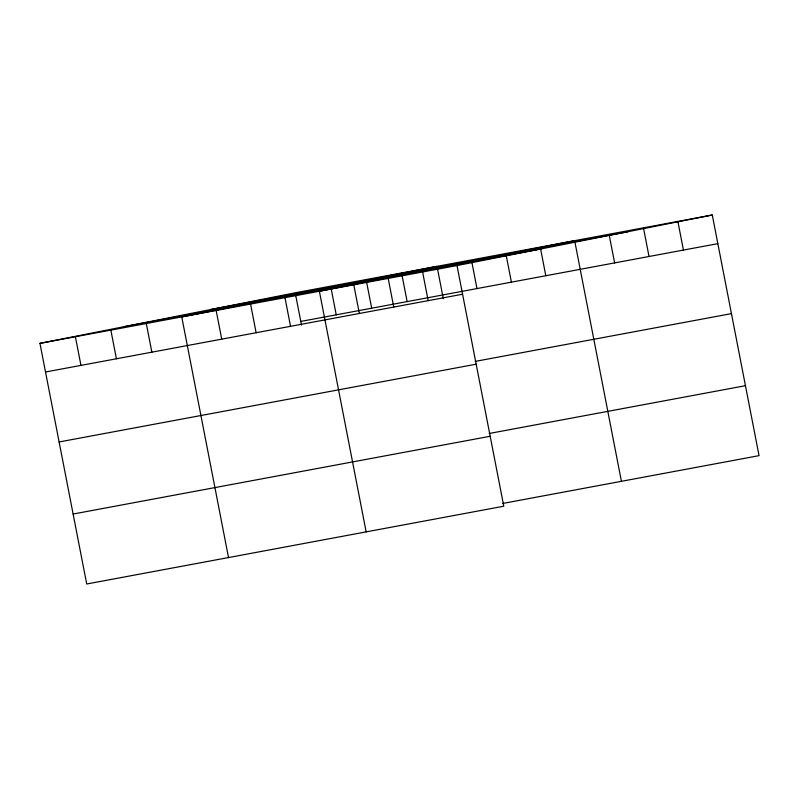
<?xml version="1.0" encoding="UTF-8"?>
<svg xmlns="http://www.w3.org/2000/svg" width="799" height="799" viewBox="0 0 799 799"><rect width="100%" height="100%" fill="white"/><g stroke="black" fill="none" stroke-linecap="round" stroke-linejoin="round"><path stroke-width="1.2" d="M39.95 343.35L457.008 265.578L503.779 506.216L86.721 583.999L39.95 343.35L295.221 292.784L712.279 215.001L759.05 455.65L502.781 503.44M437.013 266.337L181.753 316.913L228.524 557.552M574.641 240.669L319.38 291.245L366.152 531.884M457.008 265.578L712.279 215.001M210.976 309.473L628.034 231.69M124.185 326.661L541.243 248.888M300.784 321.438L717.842 243.655M45.523 372.004L462.581 294.232M475.165 361.408L731.445 313.617M59.116 441.967L476.174 364.184M489.178 433.487L745.447 385.687M73.128 514.037L490.187 436.264M677.872 221.423L683.435 250.077M643.455 227.835L649.028 256.489M609.287 235.445L614.621 262.911M574.88 241.867L621.422 481.318M540.474 248.279L545.807 275.745M506.067 254.701L511.4 282.157M471.889 262.312L476.993 288.579M437.482 268.724L443.285 298.606M422.601 271.99L428.164 300.644M401.567 272.948L407.14 301.603M388.194 278.412L393.757 307.066M366.581 281.947L371.685 308.214M353.787 284.824L359.35 313.478M331.136 288.559L336.239 314.826M295.68 295.171L301.493 325.053M284.973 297.657L290.536 326.312M250.566 304.079L256.129 332.734M216.159 310.491L221.722 339.146M146.297 323.515L151.87 352.179M110.851 330.127L116.424 358.781M75.396 336.739L80.969 365.393"/></g></svg>
